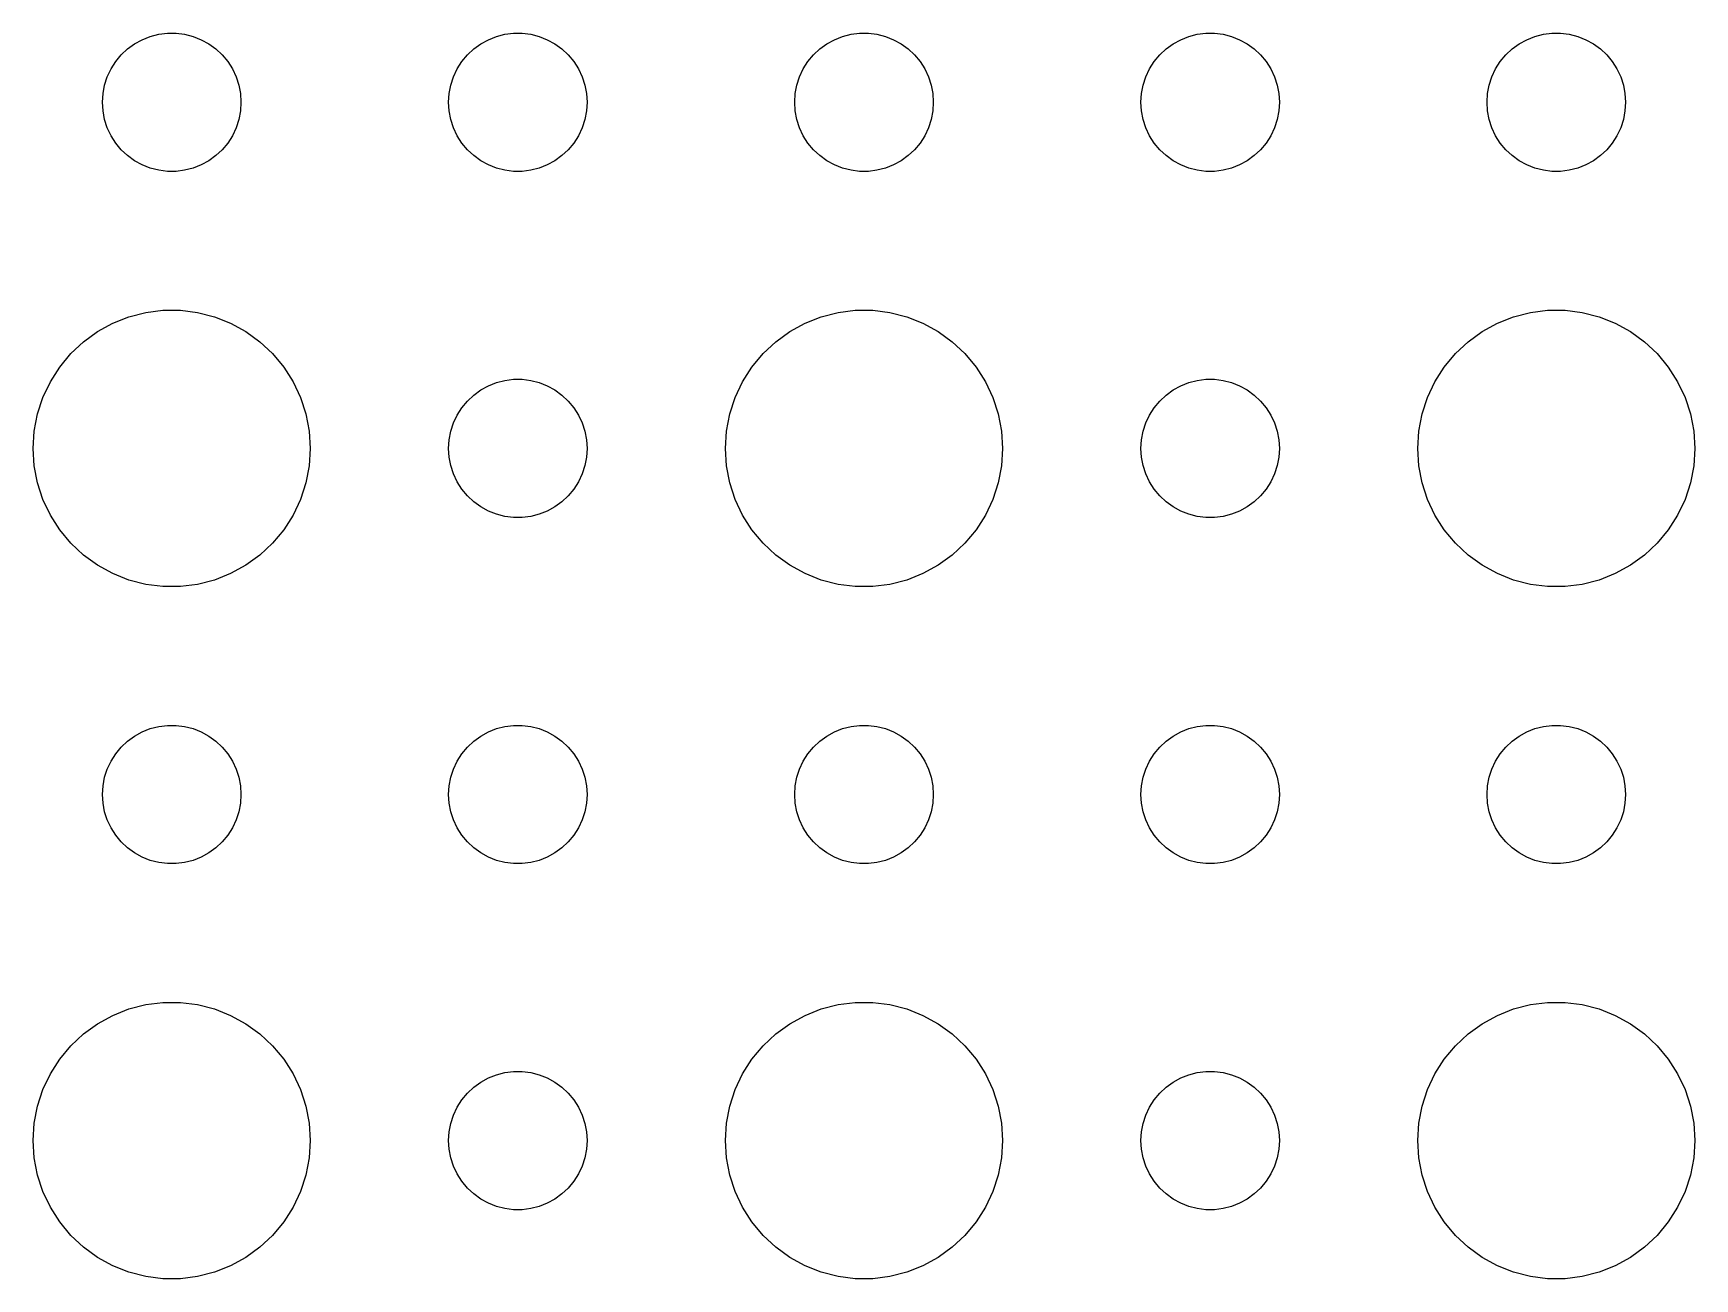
# Model space of a CAD drawing. Header units: metres. Extents: x -134 to 134, y 518 to 1078.
# Drawn here: x -70.5 to -34.5, y 681.01 to 708 of the extents above; entities that cross this region are included whole.
import ezdxf

# ---------------------------------------------------------------- set-up
doc = ezdxf.new("R2010")
doc.units = ezdxf.units.M

msp = doc.modelspace()

# ---------------------------------------------------------------- linework, layer by layer
for p, q in [((-68.4561, 707.656), (-68.3037, 707.766)), ((-68.3037, 707.766), (-68.1387, 707.857)), ((-68.1387, 707.857), (-67.9635, 707.927)), ((-67.9635, 707.927), (-67.7811, 707.973)), ((-67.7811, 707.973), (-67.5942, 707.997)), ((-67.5942, 707.997), (-67.4058, 707.997)), ((-67.4058, 707.997), (-67.2189, 707.973)), ((-67.2189, 707.973), (-67.0365, 707.927)), ((-67.0365, 707.927), (-66.8613, 707.857)), ((-66.8613, 707.857), (-66.6963, 707.766)), ((-66.6963, 707.766), (-66.5439, 707.656)), ((-60.9561, 707.656), (-60.8037, 707.766)), ((-60.8037, 707.766), (-60.6387, 707.857)), ((-60.6387, 707.857), (-60.4635, 707.927)), ((-60.4635, 707.927), (-60.2811, 707.973)), ((-60.2811, 707.973), (-60.0942, 707.997)), ((-60.0942, 707.997), (-59.9058, 707.997)), ((-59.9058, 707.997), (-59.7189, 707.973)), ((-59.7189, 707.973), (-59.5365, 707.927)), ((-59.5365, 707.927), (-59.3613, 707.857)), ((-59.3613, 707.857), (-59.1963, 707.766)), ((-59.1963, 707.766), (-59.0439, 707.656)), ((-53.4561, 707.656), (-53.3037, 707.766)), ((-53.3037, 707.766), (-53.1387, 707.857)), ((-53.1387, 707.857), (-52.9635, 707.927)), ((-52.9635, 707.927), (-52.7811, 707.973)), ((-52.7811, 707.973), (-52.5942, 707.997)), ((-52.5942, 707.997), (-52.4058, 707.997)), ((-52.4058, 707.997), (-52.2189, 707.973)), ((-52.2189, 707.973), (-52.0365, 707.927)), ((-52.0365, 707.927), (-51.8613, 707.857)), ((-51.8613, 707.857), (-51.6963, 707.766)), ((-51.6963, 707.766), (-51.5439, 707.656)), ((-45.9561, 707.656), (-45.8037, 707.766)), ((-45.8037, 707.766), (-45.6387, 707.857)), ((-45.6387, 707.857), (-45.4635, 707.927)), ((-45.4635, 707.927), (-45.2811, 707.973)), ((-45.2811, 707.973), (-45.0942, 707.997)), ((-45.0942, 707.997), (-44.9058, 707.997)), ((-44.9058, 707.997), (-44.7189, 707.973)), ((-44.7189, 707.973), (-44.5365, 707.927)), ((-44.5365, 707.927), (-44.3613, 707.857)), ((-44.3613, 707.857), (-44.1963, 707.766)), ((-44.1963, 707.766), (-44.0439, 707.656)), ((-38.4561, 707.656), (-38.3037, 707.766)), ((-38.3037, 707.766), (-38.1387, 707.857)), ((-38.1387, 707.857), (-37.9635, 707.927)), ((-37.9635, 707.927), (-37.7811, 707.973)), ((-37.7811, 707.973), (-37.5942, 707.997)), ((-37.5942, 707.997), (-37.4058, 707.997)), ((-37.4058, 707.997), (-37.2189, 707.973)), ((-37.2189, 707.973), (-37.0365, 707.927)), ((-37.0365, 707.927), (-36.8613, 707.857)), ((-36.8613, 707.857), (-36.6963, 707.766)), ((-36.6963, 707.766), (-36.5439, 707.656)), ((-68.7135, 707.382), (-68.5934, 707.527)), ((-68.5934, 707.527), (-68.4561, 707.656)), ((-66.5439, 707.656), (-66.4065, 707.527)), ((-66.4065, 707.527), (-66.2865, 707.382)), ((-61.2135, 707.382), (-61.0934, 707.527)), ((-61.0934, 707.527), (-60.9561, 707.656)), ((-59.0439, 707.656), (-58.9065, 707.527)), ((-58.9065, 707.527), (-58.7865, 707.382)), ((-53.7135, 707.382), (-53.5934, 707.527)), ((-53.5934, 707.527), (-53.4561, 707.656)), ((-51.5439, 707.656), (-51.4065, 707.527)), ((-51.4065, 707.527), (-51.2865, 707.382)), ((-46.2135, 707.382), (-46.0934, 707.527)), ((-46.0934, 707.527), (-45.9561, 707.656)), ((-44.0439, 707.656), (-43.9065, 707.527)), ((-43.9065, 707.527), (-43.7865, 707.382)), ((-38.7135, 707.382), (-38.5934, 707.527)), ((-38.5934, 707.527), (-38.4561, 707.656)), ((-36.5439, 707.656), (-36.4065, 707.527)), ((-36.4065, 707.527), (-36.2865, 707.382)), ((-68.9529, 706.873), (-68.8947, 707.052)), ((-68.8947, 707.052), (-68.8145, 707.223)), ((-68.8145, 707.223), (-68.7135, 707.382)), ((-66.2865, 707.382), (-66.1855, 707.223)), ((-66.1855, 707.223), (-66.1053, 707.052)), ((-66.1053, 707.052), (-66.0471, 706.873)), ((-61.4529, 706.873), (-61.3947, 707.052)), ((-61.3947, 707.052), (-61.3145, 707.223)), ((-61.3145, 707.223), (-61.2135, 707.382)), ((-58.7865, 707.382), (-58.6855, 707.223)), ((-58.6855, 707.223), (-58.6053, 707.052)), ((-58.6053, 707.052), (-58.5471, 706.873)), ((-53.9529, 706.873), (-53.8947, 707.052)), ((-53.8947, 707.052), (-53.8145, 707.223)), ((-53.8145, 707.223), (-53.7135, 707.382)), ((-51.2865, 707.382), (-51.1855, 707.223)), ((-51.1855, 707.223), (-51.1053, 707.052)), ((-51.1053, 707.052), (-51.0471, 706.873)), ((-46.4529, 706.873), (-46.3947, 707.052)), ((-46.3947, 707.052), (-46.3145, 707.223)), ((-46.3145, 707.223), (-46.2135, 707.382)), ((-43.7865, 707.382), (-43.6855, 707.223)), ((-43.6855, 707.223), (-43.6053, 707.052)), ((-43.6053, 707.052), (-43.5471, 706.873)), ((-38.9529, 706.873), (-38.8947, 707.052)), ((-38.8947, 707.052), (-38.8145, 707.223)), ((-38.8145, 707.223), (-38.7135, 707.382)), ((-36.2865, 707.382), (-36.1855, 707.223)), ((-36.1855, 707.223), (-36.1053, 707.052)), ((-36.1053, 707.052), (-36.0471, 706.873)), ((-69, 706.5), (-68.9882, 706.688)), ((-68.9882, 706.688), (-68.9529, 706.873)), ((-66.0471, 706.873), (-66.0118, 706.688)), ((-66.0118, 706.688), (-66, 706.5)), ((-61.5, 706.5), (-61.4882, 706.688)), ((-61.4882, 706.688), (-61.4529, 706.873)), ((-58.5471, 706.873), (-58.5118, 706.688)), ((-58.5118, 706.688), (-58.5, 706.5)), ((-54, 706.5), (-53.9882, 706.688)), ((-53.9882, 706.688), (-53.9529, 706.873)), ((-51.0471, 706.873), (-51.0118, 706.688)), ((-51.0118, 706.688), (-51, 706.5)), ((-46.5, 706.5), (-46.4882, 706.688)), ((-46.4882, 706.688), (-46.4529, 706.873)), ((-43.5471, 706.873), (-43.5118, 706.688)), ((-43.5118, 706.688), (-43.5, 706.5)), ((-39, 706.5), (-38.9882, 706.688)), ((-38.9882, 706.688), (-38.9529, 706.873)), ((-36.0471, 706.873), (-36.0118, 706.688)), ((-36.0118, 706.688), (-36, 706.5)), ((-68.9882, 706.312), (-69, 706.5)), ((-66, 706.5), (-66.0118, 706.312)), ((-61.4882, 706.312), (-61.5, 706.5)), ((-58.5, 706.5), (-58.5118, 706.312)), ((-53.9882, 706.312), (-54, 706.5)), ((-51, 706.5), (-51.0118, 706.312)), ((-46.4882, 706.312), (-46.5, 706.5)), ((-43.5, 706.5), (-43.5118, 706.312)), ((-38.9882, 706.312), (-39, 706.5)), ((-36, 706.5), (-36.0118, 706.312)), ((-68.9529, 706.127), (-68.9882, 706.312)), ((-68.8947, 705.948), (-68.9529, 706.127)), ((-66.0471, 706.127), (-66.1053, 705.948)), ((-66.0118, 706.312), (-66.0471, 706.127)), ((-61.4529, 706.127), (-61.4882, 706.312)), ((-61.3947, 705.948), (-61.4529, 706.127)), ((-58.5471, 706.127), (-58.6053, 705.948)), ((-58.5118, 706.312), (-58.5471, 706.127)), ((-53.9529, 706.127), (-53.9882, 706.312)), ((-53.8947, 705.948), (-53.9529, 706.127)), ((-51.0471, 706.127), (-51.1053, 705.948)), ((-51.0118, 706.312), (-51.0471, 706.127)), ((-46.4529, 706.127), (-46.4882, 706.312)), ((-46.3947, 705.948), (-46.4529, 706.127)), ((-43.5471, 706.127), (-43.6053, 705.948)), ((-43.5118, 706.312), (-43.5471, 706.127)), ((-38.9529, 706.127), (-38.9882, 706.312)), ((-38.8947, 705.948), (-38.9529, 706.127)), ((-36.0471, 706.127), (-36.1053, 705.948)), ((-36.0118, 706.312), (-36.0471, 706.127)), ((-68.8145, 705.777), (-68.8947, 705.948)), ((-68.7135, 705.618), (-68.8145, 705.777)), ((-68.5934, 705.473), (-68.7135, 705.618)), ((-66.2865, 705.618), (-66.4065, 705.473)), ((-66.1855, 705.777), (-66.2865, 705.618)), ((-66.1053, 705.948), (-66.1855, 705.777)), ((-61.3145, 705.777), (-61.3947, 705.948)), ((-61.2135, 705.618), (-61.3145, 705.777)), ((-61.0934, 705.473), (-61.2135, 705.618)), ((-58.7865, 705.618), (-58.9065, 705.473)), ((-58.6855, 705.777), (-58.7865, 705.618)), ((-58.6053, 705.948), (-58.6855, 705.777)), ((-53.8145, 705.777), (-53.8947, 705.948)), ((-53.7135, 705.618), (-53.8145, 705.777)), ((-53.5934, 705.473), (-53.7135, 705.618)), ((-51.2865, 705.618), (-51.4065, 705.473)), ((-51.1855, 705.777), (-51.2865, 705.618)), ((-51.1053, 705.948), (-51.1855, 705.777)), ((-46.3145, 705.777), (-46.3947, 705.948)), ((-46.2135, 705.618), (-46.3145, 705.777)), ((-46.0934, 705.473), (-46.2135, 705.618)), ((-43.7865, 705.618), (-43.9065, 705.473)), ((-43.6855, 705.777), (-43.7865, 705.618)), ((-43.6053, 705.948), (-43.6855, 705.777)), ((-38.8145, 705.777), (-38.8947, 705.948)), ((-38.7135, 705.618), (-38.8145, 705.777)), ((-38.5934, 705.473), (-38.7135, 705.618)), ((-36.2865, 705.618), (-36.4065, 705.473)), ((-36.1855, 705.777), (-36.2865, 705.618)), ((-36.1053, 705.948), (-36.1855, 705.777)), ((-68.4561, 705.344), (-68.5934, 705.473)), ((-68.3037, 705.234), (-68.4561, 705.344)), ((-66.5439, 705.344), (-66.6963, 705.234)), ((-66.4065, 705.473), (-66.5439, 705.344)), ((-60.9561, 705.344), (-61.0934, 705.473)), ((-60.8037, 705.234), (-60.9561, 705.344)), ((-59.0439, 705.344), (-59.1963, 705.234)), ((-58.9065, 705.473), (-59.0439, 705.344)), ((-53.4561, 705.344), (-53.5934, 705.473)), ((-53.3037, 705.234), (-53.4561, 705.344)), ((-51.5439, 705.344), (-51.6963, 705.234)), ((-51.4065, 705.473), (-51.5439, 705.344)), ((-45.9561, 705.344), (-46.0934, 705.473)), ((-45.8037, 705.234), (-45.9561, 705.344)), ((-44.0439, 705.344), (-44.1963, 705.234)), ((-43.9065, 705.473), (-44.0439, 705.344)), ((-38.4561, 705.344), (-38.5934, 705.473)), ((-38.3037, 705.234), (-38.4561, 705.344)), ((-36.5439, 705.344), (-36.6963, 705.234)), ((-36.4065, 705.473), (-36.5439, 705.344)), ((-68.1387, 705.143), (-68.3037, 705.234)), ((-67.9635, 705.073), (-68.1387, 705.143)), ((-67.7811, 705.027), (-67.9635, 705.073)), ((-67.5942, 705.003), (-67.7811, 705.027)), ((-67.4058, 705.003), (-67.5942, 705.003)), ((-67.2189, 705.027), (-67.4058, 705.003)), ((-67.0365, 705.073), (-67.2189, 705.027)), ((-66.8613, 705.143), (-67.0365, 705.073)), ((-66.6963, 705.234), (-66.8613, 705.143)), ((-60.6387, 705.143), (-60.8037, 705.234)), ((-60.4635, 705.073), (-60.6387, 705.143)), ((-60.2811, 705.027), (-60.4635, 705.073)), ((-60.0942, 705.003), (-60.2811, 705.027)), ((-59.9058, 705.003), (-60.0942, 705.003)), ((-59.7189, 705.027), (-59.9058, 705.003)), ((-59.5365, 705.073), (-59.7189, 705.027)), ((-59.3613, 705.143), (-59.5365, 705.073)), ((-59.1963, 705.234), (-59.3613, 705.143)), ((-53.1387, 705.143), (-53.3037, 705.234)), ((-52.9635, 705.073), (-53.1387, 705.143)), ((-52.7811, 705.027), (-52.9635, 705.073)), ((-52.5942, 705.003), (-52.7811, 705.027)), ((-52.4058, 705.003), (-52.5942, 705.003)), ((-52.2189, 705.027), (-52.4058, 705.003)), ((-52.0365, 705.073), (-52.2189, 705.027)), ((-51.8613, 705.143), (-52.0365, 705.073)), ((-51.6963, 705.234), (-51.8613, 705.143)), ((-45.6387, 705.143), (-45.8037, 705.234)), ((-45.4635, 705.073), (-45.6387, 705.143)), ((-45.2811, 705.027), (-45.4635, 705.073)), ((-45.0942, 705.003), (-45.2811, 705.027)), ((-44.9058, 705.003), (-45.0942, 705.003)), ((-44.7189, 705.027), (-44.9058, 705.003)), ((-44.5365, 705.073), (-44.7189, 705.027)), ((-44.3613, 705.143), (-44.5365, 705.073)), ((-44.1963, 705.234), (-44.3613, 705.143)), ((-38.1387, 705.143), (-38.3037, 705.234)), ((-37.9635, 705.073), (-38.1387, 705.143)), ((-37.7811, 705.027), (-37.9635, 705.073)), ((-37.5942, 705.003), (-37.7811, 705.027)), ((-37.4058, 705.003), (-37.5942, 705.003)), ((-37.2189, 705.027), (-37.4058, 705.003)), ((-37.0365, 705.073), (-37.2189, 705.027)), ((-36.8613, 705.143), (-37.0365, 705.073)), ((-36.6963, 705.234), (-36.8613, 705.143)), ((-69.1075, 701.533), (-68.7773, 701.714)), ((-68.7773, 701.714), (-68.427, 701.853)), ((-68.427, 701.853), (-68.0621, 701.947)), ((-68.0621, 701.947), (-67.6884, 701.994)), ((-67.6884, 701.994), (-67.3116, 701.994)), ((-67.3116, 701.994), (-66.9379, 701.947)), ((-66.9379, 701.947), (-66.573, 701.853)), ((-66.573, 701.853), (-66.2227, 701.714)), ((-66.2227, 701.714), (-65.8925, 701.533)), ((-54.1075, 701.533), (-53.7773, 701.714)), ((-53.7773, 701.714), (-53.427, 701.853)), ((-53.427, 701.853), (-53.0621, 701.947)), ((-53.0621, 701.947), (-52.6884, 701.994)), ((-52.6884, 701.994), (-52.3116, 701.994)), ((-52.3116, 701.994), (-51.9379, 701.947)), ((-51.9379, 701.947), (-51.5729, 701.853)), ((-51.5729, 701.853), (-51.2227, 701.714)), ((-51.2227, 701.714), (-50.8925, 701.533)), ((-39.1075, 701.533), (-38.7773, 701.714)), ((-38.7773, 701.714), (-38.427, 701.853)), ((-38.427, 701.853), (-38.0621, 701.947)), ((-38.0621, 701.947), (-37.6884, 701.994)), ((-37.6884, 701.994), (-37.3116, 701.994)), ((-37.3116, 701.994), (-36.9379, 701.947)), ((-36.9379, 701.947), (-36.5729, 701.853)), ((-36.5729, 701.853), (-36.2227, 701.714)), ((-36.2227, 701.714), (-35.8925, 701.533)), ((-69.6869, 701.054), (-69.4123, 701.312)), ((-69.4123, 701.312), (-69.1075, 701.533)), ((-65.8925, 701.533), (-65.5877, 701.312)), ((-65.5877, 701.312), (-65.3131, 701.054)), ((-54.6869, 701.054), (-54.4123, 701.312)), ((-54.4123, 701.312), (-54.1075, 701.533)), ((-50.8925, 701.533), (-50.5877, 701.312)), ((-50.5877, 701.312), (-50.3131, 701.054)), ((-39.6869, 701.054), (-39.4123, 701.312)), ((-39.4123, 701.312), (-39.1075, 701.533)), ((-35.8925, 701.533), (-35.5877, 701.312)), ((-35.5877, 701.312), (-35.3131, 701.054)), ((-69.927, 700.763), (-69.6869, 701.054)), ((-65.3131, 701.054), (-65.073, 700.763)), ((-54.927, 700.763), (-54.6869, 701.054)), ((-50.3131, 701.054), (-50.0729, 700.763)), ((-39.927, 700.763), (-39.6869, 701.054)), ((-35.3131, 701.054), (-35.0729, 700.763)), ((-70.1289, 700.445), (-69.927, 700.763)), ((-65.073, 700.763), (-64.8711, 700.445)), ((-55.1289, 700.445), (-54.927, 700.763)), ((-50.0729, 700.763), (-49.8711, 700.445)), ((-40.1289, 700.445), (-39.927, 700.763)), ((-35.0729, 700.763), (-34.8711, 700.445)), ((-70.2893, 700.104), (-70.1289, 700.445)), ((-64.8711, 700.445), (-64.7107, 700.104)), ((-60.9561, 700.156), (-60.8037, 700.266)), ((-60.8037, 700.266), (-60.6387, 700.357)), ((-60.6387, 700.357), (-60.4635, 700.427)), ((-60.4635, 700.427), (-60.2811, 700.473)), ((-60.2811, 700.473), (-60.0942, 700.497)), ((-60.0942, 700.497), (-59.9058, 700.497)), ((-59.9058, 700.497), (-59.7189, 700.473)), ((-59.7189, 700.473), (-59.5365, 700.427)), ((-59.5365, 700.427), (-59.3613, 700.357)), ((-59.3613, 700.357), (-59.1963, 700.266)), ((-59.1963, 700.266), (-59.0439, 700.156)), ((-55.2893, 700.104), (-55.1289, 700.445)), ((-49.8711, 700.445), (-49.7107, 700.104)), ((-45.9561, 700.156), (-45.8037, 700.266)), ((-45.8037, 700.266), (-45.6387, 700.357)), ((-45.6387, 700.357), (-45.4635, 700.427)), ((-45.4635, 700.427), (-45.2811, 700.473)), ((-45.2811, 700.473), (-45.0942, 700.497)), ((-45.0942, 700.497), (-44.9058, 700.497)), ((-44.9058, 700.497), (-44.7189, 700.473)), ((-44.7189, 700.473), (-44.5365, 700.427)), ((-44.5365, 700.427), (-44.3613, 700.357)), ((-44.3613, 700.357), (-44.1963, 700.266)), ((-44.1963, 700.266), (-44.0439, 700.156)), ((-40.2893, 700.104), (-40.1289, 700.445)), ((-34.8711, 700.445), (-34.7107, 700.104)), ((-70.4057, 699.746), (-70.2893, 700.104)), ((-64.7107, 700.104), (-64.5943, 699.746)), ((-61.3145, 699.723), (-61.2135, 699.882)), ((-61.2135, 699.882), (-61.0934, 700.027)), ((-61.0934, 700.027), (-60.9561, 700.156)), ((-59.0439, 700.156), (-58.9065, 700.027)), ((-58.9065, 700.027), (-58.7865, 699.882)), ((-58.7865, 699.882), (-58.6855, 699.723)), ((-55.4057, 699.746), (-55.2893, 700.104)), ((-49.7107, 700.104), (-49.5942, 699.746)), ((-46.3145, 699.723), (-46.2135, 699.882)), ((-46.2135, 699.882), (-46.0934, 700.027)), ((-46.0934, 700.027), (-45.9561, 700.156)), ((-44.0439, 700.156), (-43.9065, 700.027)), ((-43.9065, 700.027), (-43.7865, 699.882)), ((-43.7865, 699.882), (-43.6855, 699.723)), ((-40.4057, 699.746), (-40.2893, 700.104)), ((-34.7107, 700.104), (-34.5942, 699.746)), ((-70.4763, 699.376), (-70.4057, 699.746)), ((-64.5943, 699.746), (-64.5237, 699.376)), ((-61.4529, 699.373), (-61.3947, 699.552)), ((-61.3947, 699.552), (-61.3145, 699.723)), ((-58.6855, 699.723), (-58.6053, 699.552)), ((-58.6053, 699.552), (-58.5471, 699.373)), ((-55.4763, 699.376), (-55.4057, 699.746)), ((-49.5942, 699.746), (-49.5237, 699.376)), ((-46.4529, 699.373), (-46.3947, 699.552)), ((-46.3947, 699.552), (-46.3145, 699.723)), ((-43.6855, 699.723), (-43.6053, 699.552)), ((-43.6053, 699.552), (-43.5471, 699.373)), ((-40.4763, 699.376), (-40.4057, 699.746)), ((-34.5942, 699.746), (-34.5237, 699.376)), ((-70.5, 699), (-70.4763, 699.376)), ((-64.5237, 699.376), (-64.5, 699)), ((-61.5, 699), (-61.4882, 699.188)), ((-61.4882, 699.188), (-61.4529, 699.373)), ((-58.5471, 699.373), (-58.5118, 699.188)), ((-58.5118, 699.188), (-58.5, 699)), ((-55.5, 699), (-55.4763, 699.376)), ((-49.5237, 699.376), (-49.5, 699)), ((-46.5, 699), (-46.4882, 699.188)), ((-46.4882, 699.188), (-46.4529, 699.373)), ((-43.5471, 699.373), (-43.5118, 699.188)), ((-43.5118, 699.188), (-43.5, 699)), ((-40.5, 699), (-40.4763, 699.376)), ((-34.5237, 699.376), (-34.5, 699)), ((-70.4763, 698.624), (-70.5, 699)), ((-64.5, 699), (-64.5237, 698.624)), ((-61.4882, 698.812), (-61.5, 699)), ((-61.4529, 698.627), (-61.4882, 698.812)), ((-58.5118, 698.812), (-58.5471, 698.627)), ((-58.5, 699), (-58.5118, 698.812)), ((-55.4763, 698.624), (-55.5, 699)), ((-49.5, 699), (-49.5237, 698.624)), ((-46.4882, 698.812), (-46.5, 699)), ((-46.4529, 698.627), (-46.4882, 698.812)), ((-43.5118, 698.812), (-43.5471, 698.627)), ((-43.5, 699), (-43.5118, 698.812)), ((-40.4763, 698.624), (-40.5, 699)), ((-34.5, 699), (-34.5237, 698.624)), ((-70.4057, 698.254), (-70.4763, 698.624)), ((-64.5237, 698.624), (-64.5943, 698.254)), ((-61.3947, 698.448), (-61.4529, 698.627)), ((-61.3145, 698.277), (-61.3947, 698.448)), ((-58.6053, 698.448), (-58.6855, 698.277)), ((-58.5471, 698.627), (-58.6053, 698.448)), ((-55.4057, 698.254), (-55.4763, 698.624)), ((-49.5237, 698.624), (-49.5942, 698.254)), ((-46.3947, 698.448), (-46.4529, 698.627)), ((-46.3145, 698.277), (-46.3947, 698.448)), ((-43.6053, 698.448), (-43.6855, 698.277)), ((-43.5471, 698.627), (-43.6053, 698.448)), ((-40.4057, 698.254), (-40.4763, 698.624)), ((-34.5237, 698.624), (-34.5942, 698.254)), ((-70.2893, 697.896), (-70.4057, 698.254)), ((-64.5943, 698.254), (-64.7107, 697.896)), ((-61.2135, 698.118), (-61.3145, 698.277)), ((-61.0934, 697.973), (-61.2135, 698.118)), ((-58.7865, 698.118), (-58.9065, 697.973)), ((-58.6855, 698.277), (-58.7865, 698.118)), ((-55.2893, 697.896), (-55.4057, 698.254)), ((-49.5942, 698.254), (-49.7107, 697.896)), ((-46.2135, 698.118), (-46.3145, 698.277)), ((-46.0934, 697.973), (-46.2135, 698.118)), ((-43.7865, 698.118), (-43.9065, 697.973)), ((-43.6855, 698.277), (-43.7865, 698.118)), ((-40.2893, 697.896), (-40.4057, 698.254)), ((-34.5942, 698.254), (-34.7107, 697.896)), ((-70.1289, 697.555), (-70.2893, 697.896)), ((-64.7107, 697.896), (-64.8711, 697.555)), ((-60.9561, 697.844), (-61.0934, 697.973)), ((-60.8037, 697.734), (-60.9561, 697.844)), ((-60.6387, 697.643), (-60.8037, 697.734)), ((-59.1963, 697.734), (-59.3613, 697.643)), ((-59.0439, 697.844), (-59.1963, 697.734)), ((-58.9065, 697.973), (-59.0439, 697.844)), ((-55.1289, 697.555), (-55.2893, 697.896)), ((-49.7107, 697.896), (-49.8711, 697.555)), ((-45.9561, 697.844), (-46.0934, 697.973)), ((-45.8037, 697.734), (-45.9561, 697.844)), ((-45.6387, 697.643), (-45.8037, 697.734)), ((-44.1963, 697.734), (-44.3613, 697.643)), ((-44.0439, 697.844), (-44.1963, 697.734)), ((-43.9065, 697.973), (-44.0439, 697.844)), ((-40.1289, 697.555), (-40.2893, 697.896)), ((-34.7107, 697.896), (-34.8711, 697.555)), ((-69.927, 697.237), (-70.1289, 697.555)), ((-64.8711, 697.555), (-65.073, 697.237)), ((-60.4635, 697.573), (-60.6387, 697.643)), ((-60.2811, 697.527), (-60.4635, 697.573)), ((-60.0942, 697.503), (-60.2811, 697.527)), ((-59.9058, 697.503), (-60.0942, 697.503)), ((-59.7189, 697.527), (-59.9058, 697.503)), ((-59.5365, 697.573), (-59.7189, 697.527)), ((-59.3613, 697.643), (-59.5365, 697.573)), ((-54.927, 697.237), (-55.1289, 697.555)), ((-49.8711, 697.555), (-50.0729, 697.237)), ((-45.4635, 697.573), (-45.6387, 697.643)), ((-45.2811, 697.527), (-45.4635, 697.573)), ((-45.0942, 697.503), (-45.2811, 697.527)), ((-44.9058, 697.503), (-45.0942, 697.503)), ((-44.7189, 697.527), (-44.9058, 697.503)), ((-44.5365, 697.573), (-44.7189, 697.527)), ((-44.3613, 697.643), (-44.5365, 697.573)), ((-39.927, 697.237), (-40.1289, 697.555)), ((-34.8711, 697.555), (-35.0729, 697.237)), ((-69.6869, 696.946), (-69.927, 697.237)), ((-65.073, 697.237), (-65.3131, 696.946)), ((-54.6869, 696.946), (-54.927, 697.237)), ((-50.0729, 697.237), (-50.3131, 696.946)), ((-39.6869, 696.946), (-39.927, 697.237)), ((-35.0729, 697.237), (-35.3131, 696.946)), ((-69.4123, 696.688), (-69.6869, 696.946)), ((-69.1075, 696.467), (-69.4123, 696.688)), ((-65.5877, 696.688), (-65.8925, 696.467)), ((-65.3131, 696.946), (-65.5877, 696.688)), ((-54.4123, 696.688), (-54.6869, 696.946)), ((-54.1075, 696.467), (-54.4123, 696.688)), ((-50.5877, 696.688), (-50.8925, 696.467)), ((-50.3131, 696.946), (-50.5877, 696.688)), ((-39.4123, 696.688), (-39.6869, 696.946)), ((-39.1075, 696.467), (-39.4123, 696.688)), ((-35.5877, 696.688), (-35.8925, 696.467)), ((-35.3131, 696.946), (-35.5877, 696.688)), ((-68.7773, 696.286), (-69.1075, 696.467)), ((-68.427, 696.147), (-68.7773, 696.286)), ((-66.2227, 696.286), (-66.573, 696.147)), ((-65.8925, 696.467), (-66.2227, 696.286)), ((-53.7773, 696.286), (-54.1075, 696.467)), ((-53.427, 696.147), (-53.7773, 696.286)), ((-51.2227, 696.286), (-51.5729, 696.147)), ((-50.8925, 696.467), (-51.2227, 696.286)), ((-38.7773, 696.286), (-39.1075, 696.467)), ((-38.427, 696.147), (-38.7773, 696.286)), ((-36.2227, 696.286), (-36.5729, 696.147)), ((-35.8925, 696.467), (-36.2227, 696.286)), ((-68.0621, 696.053), (-68.427, 696.147)), ((-67.6884, 696.006), (-68.0621, 696.053)), ((-67.3116, 696.006), (-67.6884, 696.006)), ((-66.9379, 696.053), (-67.3116, 696.006)), ((-66.573, 696.147), (-66.9379, 696.053)), ((-53.0621, 696.053), (-53.427, 696.147)), ((-52.6884, 696.006), (-53.0621, 696.053)), ((-52.3116, 696.006), (-52.6884, 696.006)), ((-51.9379, 696.053), (-52.3116, 696.006)), ((-51.5729, 696.147), (-51.9379, 696.053)), ((-38.0621, 696.053), (-38.427, 696.147)), ((-37.6884, 696.006), (-38.0621, 696.053)), ((-37.3116, 696.006), (-37.6884, 696.006)), ((-36.9379, 696.053), (-37.3116, 696.006)), ((-36.5729, 696.147), (-36.9379, 696.053)), ((-68.5934, 692.527), (-68.4561, 692.656)), ((-68.4561, 692.656), (-68.3037, 692.766)), ((-68.3037, 692.766), (-68.1387, 692.857)), ((-68.1387, 692.857), (-67.9635, 692.927)), ((-67.9635, 692.927), (-67.7811, 692.973)), ((-67.7811, 692.973), (-67.5942, 692.997)), ((-67.5942, 692.997), (-67.4058, 692.997)), ((-67.4058, 692.997), (-67.2189, 692.973)), ((-67.2189, 692.973), (-67.0365, 692.927)), ((-67.0365, 692.927), (-66.8613, 692.857)), ((-66.8613, 692.857), (-66.6963, 692.766)), ((-66.6963, 692.766), (-66.5439, 692.656)), ((-66.5439, 692.656), (-66.4065, 692.527)), ((-61.0934, 692.527), (-60.9561, 692.656)), ((-60.9561, 692.656), (-60.8037, 692.766)), ((-60.8037, 692.766), (-60.6387, 692.857)), ((-60.6387, 692.857), (-60.4635, 692.927)), ((-60.4635, 692.927), (-60.2811, 692.973)), ((-60.2811, 692.973), (-60.0942, 692.997)), ((-60.0942, 692.997), (-59.9058, 692.997)), ((-59.9058, 692.997), (-59.7189, 692.973)), ((-59.7189, 692.973), (-59.5365, 692.927)), ((-59.5365, 692.927), (-59.3613, 692.857)), ((-59.3613, 692.857), (-59.1963, 692.766)), ((-59.1963, 692.766), (-59.0439, 692.656)), ((-59.0439, 692.656), (-58.9065, 692.527)), ((-53.5934, 692.527), (-53.4561, 692.656)), ((-53.4561, 692.656), (-53.3037, 692.766)), ((-53.3037, 692.766), (-53.1387, 692.857)), ((-53.1387, 692.857), (-52.9635, 692.927)), ((-52.9635, 692.927), (-52.7811, 692.973)), ((-52.7811, 692.973), (-52.5942, 692.997)), ((-52.5942, 692.997), (-52.4058, 692.997)), ((-52.4058, 692.997), (-52.2189, 692.973)), ((-52.2189, 692.973), (-52.0365, 692.927)), ((-52.0365, 692.927), (-51.8613, 692.857)), ((-51.8613, 692.857), (-51.6963, 692.766)), ((-51.6963, 692.766), (-51.5439, 692.656)), ((-51.5439, 692.656), (-51.4065, 692.527)), ((-46.0934, 692.527), (-45.9561, 692.656)), ((-45.9561, 692.656), (-45.8037, 692.766)), ((-45.8037, 692.766), (-45.6387, 692.857)), ((-45.6387, 692.857), (-45.4635, 692.927)), ((-45.4635, 692.927), (-45.2811, 692.973)), ((-45.2811, 692.973), (-45.0942, 692.997)), ((-45.0942, 692.997), (-44.9058, 692.997)), ((-44.9058, 692.997), (-44.7189, 692.973)), ((-44.7189, 692.973), (-44.5365, 692.927)), ((-44.5365, 692.927), (-44.3613, 692.857)), ((-44.3613, 692.857), (-44.1963, 692.766)), ((-44.1963, 692.766), (-44.0439, 692.656)), ((-44.0439, 692.656), (-43.9065, 692.527)), ((-38.5934, 692.527), (-38.4561, 692.656)), ((-38.4561, 692.656), (-38.3037, 692.766)), ((-38.3037, 692.766), (-38.1387, 692.857)), ((-38.1387, 692.857), (-37.9635, 692.927)), ((-37.9635, 692.927), (-37.7811, 692.973)), ((-37.7811, 692.973), (-37.5942, 692.997)), ((-37.5942, 692.997), (-37.4058, 692.997)), ((-37.4058, 692.997), (-37.2189, 692.973)), ((-37.2189, 692.973), (-37.0365, 692.927)), ((-37.0365, 692.927), (-36.8613, 692.857)), ((-36.8613, 692.857), (-36.6963, 692.766)), ((-36.6963, 692.766), (-36.5439, 692.656)), ((-36.5439, 692.656), (-36.4065, 692.527)), ((-68.8145, 692.223), (-68.7135, 692.382)), ((-68.7135, 692.382), (-68.5934, 692.527)), ((-66.4065, 692.527), (-66.2865, 692.382)), ((-66.2865, 692.382), (-66.1855, 692.223)), ((-61.3145, 692.223), (-61.2135, 692.382)), ((-61.2135, 692.382), (-61.0934, 692.527)), ((-58.9065, 692.527), (-58.7865, 692.382)), ((-58.7865, 692.382), (-58.6855, 692.223)), ((-53.8145, 692.223), (-53.7135, 692.382)), ((-53.7135, 692.382), (-53.5934, 692.527)), ((-51.4065, 692.527), (-51.2865, 692.382)), ((-51.2865, 692.382), (-51.1855, 692.223)), ((-46.3145, 692.223), (-46.2135, 692.382)), ((-46.2135, 692.382), (-46.0934, 692.527)), ((-43.9065, 692.527), (-43.7865, 692.382)), ((-43.7865, 692.382), (-43.6855, 692.223)), ((-38.8145, 692.223), (-38.7135, 692.382)), ((-38.7135, 692.382), (-38.5934, 692.527)), ((-36.4065, 692.527), (-36.2865, 692.382)), ((-36.2865, 692.382), (-36.1855, 692.223)), ((-68.9529, 691.873), (-68.8947, 692.052)), ((-68.8947, 692.052), (-68.8145, 692.223)), ((-66.1855, 692.223), (-66.1053, 692.052)), ((-66.1053, 692.052), (-66.0471, 691.873)), ((-61.4529, 691.873), (-61.3947, 692.052)), ((-61.3947, 692.052), (-61.3145, 692.223)), ((-58.6855, 692.223), (-58.6053, 692.052)), ((-58.6053, 692.052), (-58.5471, 691.873)), ((-53.9529, 691.873), (-53.8947, 692.052)), ((-53.8947, 692.052), (-53.8145, 692.223)), ((-51.1855, 692.223), (-51.1053, 692.052)), ((-51.1053, 692.052), (-51.0471, 691.873)), ((-46.4529, 691.873), (-46.3947, 692.052)), ((-46.3947, 692.052), (-46.3145, 692.223)), ((-43.6855, 692.223), (-43.6053, 692.052)), ((-43.6053, 692.052), (-43.5471, 691.873)), ((-38.9529, 691.873), (-38.8947, 692.052)), ((-38.8947, 692.052), (-38.8145, 692.223)), ((-36.1855, 692.223), (-36.1053, 692.052)), ((-36.1053, 692.052), (-36.0471, 691.873)), ((-69, 691.5), (-68.9882, 691.688)), ((-68.9882, 691.688), (-68.9529, 691.873)), ((-66.0471, 691.873), (-66.0118, 691.688)), ((-66.0118, 691.688), (-66, 691.5)), ((-61.5, 691.5), (-61.4882, 691.688)), ((-61.4882, 691.688), (-61.4529, 691.873)), ((-58.5471, 691.873), (-58.5118, 691.688)), ((-58.5118, 691.688), (-58.5, 691.5)), ((-54, 691.5), (-53.9882, 691.688)), ((-53.9882, 691.688), (-53.9529, 691.873)), ((-51.0471, 691.873), (-51.0118, 691.688)), ((-51.0118, 691.688), (-51, 691.5)), ((-46.5, 691.5), (-46.4882, 691.688)), ((-46.4882, 691.688), (-46.4529, 691.873)), ((-43.5471, 691.873), (-43.5118, 691.688)), ((-43.5118, 691.688), (-43.5, 691.5)), ((-39, 691.5), (-38.9882, 691.688)), ((-38.9882, 691.688), (-38.9529, 691.873)), ((-36.0471, 691.873), (-36.0118, 691.688)), ((-36.0118, 691.688), (-36, 691.5)), ((-68.9882, 691.312), (-69, 691.5)), ((-68.9529, 691.127), (-68.9882, 691.312)), ((-66.0118, 691.312), (-66.0471, 691.127)), ((-66, 691.5), (-66.0118, 691.312)), ((-61.4882, 691.312), (-61.5, 691.5)), ((-61.4529, 691.127), (-61.4882, 691.312)), ((-58.5118, 691.312), (-58.5471, 691.127)), ((-58.5, 691.5), (-58.5118, 691.312)), ((-53.9882, 691.312), (-54, 691.5)), ((-53.9529, 691.127), (-53.9882, 691.312)), ((-51.0118, 691.312), (-51.0471, 691.127)), ((-51, 691.5), (-51.0118, 691.312)), ((-46.4882, 691.312), (-46.5, 691.5)), ((-46.4529, 691.127), (-46.4882, 691.312)), ((-43.5118, 691.312), (-43.5471, 691.127)), ((-43.5, 691.5), (-43.5118, 691.312)), ((-38.9882, 691.312), (-39, 691.5)), ((-38.9529, 691.127), (-38.9882, 691.312)), ((-36.0118, 691.312), (-36.0471, 691.127)), ((-36, 691.5), (-36.0118, 691.312)), ((-68.8947, 690.948), (-68.9529, 691.127)), ((-68.8145, 690.777), (-68.8947, 690.948)), ((-66.1053, 690.948), (-66.1855, 690.777)), ((-66.0471, 691.127), (-66.1053, 690.948)), ((-61.3947, 690.948), (-61.4529, 691.127)), ((-61.3145, 690.777), (-61.3947, 690.948)), ((-58.6053, 690.948), (-58.6855, 690.777)), ((-58.5471, 691.127), (-58.6053, 690.948)), ((-53.8947, 690.948), (-53.9529, 691.127)), ((-53.8145, 690.777), (-53.8947, 690.948)), ((-51.1053, 690.948), (-51.1855, 690.777)), ((-51.0471, 691.127), (-51.1053, 690.948)), ((-46.3947, 690.948), (-46.4529, 691.127)), ((-46.3145, 690.777), (-46.3947, 690.948)), ((-43.6053, 690.948), (-43.6855, 690.777)), ((-43.5471, 691.127), (-43.6053, 690.948)), ((-38.8947, 690.948), (-38.9529, 691.127)), ((-38.8145, 690.777), (-38.8947, 690.948)), ((-36.1053, 690.948), (-36.1855, 690.777)), ((-36.0471, 691.127), (-36.1053, 690.948)), ((-68.7135, 690.618), (-68.8145, 690.777)), ((-68.5934, 690.473), (-68.7135, 690.618)), ((-66.2865, 690.618), (-66.4065, 690.473)), ((-66.1855, 690.777), (-66.2865, 690.618)), ((-61.2135, 690.618), (-61.3145, 690.777)), ((-61.0934, 690.473), (-61.2135, 690.618)), ((-58.7865, 690.618), (-58.9065, 690.473)), ((-58.6855, 690.777), (-58.7865, 690.618)), ((-53.7135, 690.618), (-53.8145, 690.777)), ((-53.5934, 690.473), (-53.7135, 690.618)), ((-51.2865, 690.618), (-51.4065, 690.473)), ((-51.1855, 690.777), (-51.2865, 690.618)), ((-46.2135, 690.618), (-46.3145, 690.777)), ((-46.0934, 690.473), (-46.2135, 690.618)), ((-43.7865, 690.618), (-43.9065, 690.473)), ((-43.6855, 690.777), (-43.7865, 690.618)), ((-38.7135, 690.618), (-38.8145, 690.777)), ((-38.5934, 690.473), (-38.7135, 690.618)), ((-36.2865, 690.618), (-36.4065, 690.473)), ((-36.1855, 690.777), (-36.2865, 690.618)), ((-68.4561, 690.344), (-68.5934, 690.473)), ((-68.3037, 690.234), (-68.4561, 690.344)), ((-68.1387, 690.143), (-68.3037, 690.234)), ((-67.9635, 690.073), (-68.1387, 690.143)), ((-66.8613, 690.143), (-67.0365, 690.073)), ((-66.6963, 690.234), (-66.8613, 690.143)), ((-66.5439, 690.344), (-66.6963, 690.234)), ((-66.4065, 690.473), (-66.5439, 690.344)), ((-60.9561, 690.344), (-61.0934, 690.473)), ((-60.8037, 690.234), (-60.9561, 690.344)), ((-60.6387, 690.143), (-60.8037, 690.234)), ((-60.4635, 690.073), (-60.6387, 690.143)), ((-59.3613, 690.143), (-59.5365, 690.073)), ((-59.1963, 690.234), (-59.3613, 690.143)), ((-59.0439, 690.344), (-59.1963, 690.234)), ((-58.9065, 690.473), (-59.0439, 690.344)), ((-53.4561, 690.344), (-53.5934, 690.473)), ((-53.3037, 690.234), (-53.4561, 690.344)), ((-53.1387, 690.143), (-53.3037, 690.234)), ((-52.9635, 690.073), (-53.1387, 690.143)), ((-51.8613, 690.143), (-52.0365, 690.073)), ((-51.6963, 690.234), (-51.8613, 690.143)), ((-51.5439, 690.344), (-51.6963, 690.234)), ((-51.4065, 690.473), (-51.5439, 690.344)), ((-45.9561, 690.344), (-46.0934, 690.473)), ((-45.8037, 690.234), (-45.9561, 690.344)), ((-45.6387, 690.143), (-45.8037, 690.234)), ((-45.4635, 690.073), (-45.6387, 690.143)), ((-44.3613, 690.143), (-44.5365, 690.073)), ((-44.1963, 690.234), (-44.3613, 690.143)), ((-44.0439, 690.344), (-44.1963, 690.234)), ((-43.9065, 690.473), (-44.0439, 690.344)), ((-38.4561, 690.344), (-38.5934, 690.473)), ((-38.3037, 690.234), (-38.4561, 690.344)), ((-38.1387, 690.143), (-38.3037, 690.234)), ((-37.9635, 690.073), (-38.1387, 690.143)), ((-36.8613, 690.143), (-37.0365, 690.073)), ((-36.6963, 690.234), (-36.8613, 690.143)), ((-36.5439, 690.344), (-36.6963, 690.234)), ((-36.4065, 690.473), (-36.5439, 690.344)), ((-67.7811, 690.027), (-67.9635, 690.073)), ((-67.5942, 690.003), (-67.7811, 690.027)), ((-67.4058, 690.003), (-67.5942, 690.003)), ((-67.2189, 690.027), (-67.4058, 690.003)), ((-67.0365, 690.073), (-67.2189, 690.027)), ((-60.2811, 690.027), (-60.4635, 690.073)), ((-60.0942, 690.003), (-60.2811, 690.027)), ((-59.9058, 690.003), (-60.0942, 690.003)), ((-59.7189, 690.027), (-59.9058, 690.003)), ((-59.5365, 690.073), (-59.7189, 690.027)), ((-52.7811, 690.027), (-52.9635, 690.073)), ((-52.5942, 690.003), (-52.7811, 690.027)), ((-52.4058, 690.003), (-52.5942, 690.003)), ((-52.2189, 690.027), (-52.4058, 690.003)), ((-52.0365, 690.073), (-52.2189, 690.027)), ((-45.2811, 690.027), (-45.4635, 690.073)), ((-45.0942, 690.003), (-45.2811, 690.027)), ((-44.9058, 690.003), (-45.0942, 690.003)), ((-44.7189, 690.027), (-44.9058, 690.003)), ((-44.5365, 690.073), (-44.7189, 690.027)), ((-37.7811, 690.027), (-37.9635, 690.073)), ((-37.5942, 690.003), (-37.7811, 690.027)), ((-37.4058, 690.003), (-37.5942, 690.003)), ((-37.2189, 690.027), (-37.4058, 690.003)), ((-37.0365, 690.073), (-37.2189, 690.027)), ((-68.427, 686.853), (-68.0621, 686.947)), ((-68.0621, 686.947), (-67.6884, 686.994)), ((-67.6884, 686.994), (-67.3116, 686.994)), ((-67.3116, 686.994), (-66.9379, 686.947)), ((-66.9379, 686.947), (-66.573, 686.853)), ((-53.427, 686.853), (-53.0621, 686.947)), ((-53.0621, 686.947), (-52.6884, 686.994)), ((-52.6884, 686.994), (-52.3116, 686.994)), ((-52.3116, 686.994), (-51.9379, 686.947)), ((-51.9379, 686.947), (-51.5729, 686.853)), ((-38.427, 686.853), (-38.0621, 686.947)), ((-38.0621, 686.947), (-37.6884, 686.994)), ((-37.6884, 686.994), (-37.3116, 686.994)), ((-37.3116, 686.994), (-36.9379, 686.947)), ((-36.9379, 686.947), (-36.5729, 686.853)), ((-69.4123, 686.312), (-69.1075, 686.533)), ((-69.1075, 686.533), (-68.7773, 686.714)), ((-68.7773, 686.714), (-68.427, 686.853)), ((-66.573, 686.853), (-66.2227, 686.714)), ((-66.2227, 686.714), (-65.8925, 686.533)), ((-65.8925, 686.533), (-65.5877, 686.312)), ((-54.4123, 686.312), (-54.1075, 686.533)), ((-54.1075, 686.533), (-53.7773, 686.714)), ((-53.7773, 686.714), (-53.427, 686.853)), ((-51.5729, 686.853), (-51.2227, 686.714)), ((-51.2227, 686.714), (-50.8925, 686.533)), ((-50.8925, 686.533), (-50.5877, 686.312)), ((-39.4123, 686.312), (-39.1075, 686.533)), ((-39.1075, 686.533), (-38.7773, 686.714)), ((-38.7773, 686.714), (-38.427, 686.853)), ((-36.5729, 686.853), (-36.2227, 686.714)), ((-36.2227, 686.714), (-35.8925, 686.533)), ((-35.8925, 686.533), (-35.5877, 686.312)), ((-69.6869, 686.054), (-69.4123, 686.312)), ((-65.5877, 686.312), (-65.3131, 686.054)), ((-54.6869, 686.054), (-54.4123, 686.312)), ((-50.5877, 686.312), (-50.3131, 686.054)), ((-39.6869, 686.054), (-39.4123, 686.312)), ((-35.5877, 686.312), (-35.3131, 686.054)), ((-69.927, 685.763), (-69.6869, 686.054)), ((-65.3131, 686.054), (-65.073, 685.763)), ((-54.927, 685.763), (-54.6869, 686.054)), ((-50.3131, 686.054), (-50.0729, 685.763)), ((-39.927, 685.763), (-39.6869, 686.054)), ((-35.3131, 686.054), (-35.0729, 685.763)), ((-70.2893, 685.104), (-70.1289, 685.445)), ((-70.1289, 685.445), (-69.927, 685.763)), ((-65.073, 685.763), (-64.8711, 685.445)), ((-64.8711, 685.445), (-64.7107, 685.104)), ((-60.4635, 685.427), (-60.2811, 685.473)), ((-60.2811, 685.473), (-60.0942, 685.497)), ((-60.0942, 685.497), (-59.9058, 685.497)), ((-59.9058, 685.497), (-59.7189, 685.473)), ((-59.7189, 685.473), (-59.5365, 685.427)), ((-55.2893, 685.104), (-55.1289, 685.445)), ((-55.1289, 685.445), (-54.927, 685.763)), ((-50.0729, 685.763), (-49.8711, 685.445)), ((-49.8711, 685.445), (-49.7107, 685.104)), ((-45.4635, 685.427), (-45.2811, 685.473)), ((-45.2811, 685.473), (-45.0942, 685.497)), ((-45.0942, 685.497), (-44.9058, 685.497)), ((-44.9058, 685.497), (-44.7189, 685.473)), ((-44.7189, 685.473), (-44.5365, 685.427)), ((-40.2893, 685.104), (-40.1289, 685.445)), ((-40.1289, 685.445), (-39.927, 685.763)), ((-35.0729, 685.763), (-34.8711, 685.445)), ((-34.8711, 685.445), (-34.7107, 685.104)), ((-70.4057, 684.746), (-70.2893, 685.104)), ((-64.7107, 685.104), (-64.5943, 684.746)), ((-61.0934, 685.027), (-60.9561, 685.156)), ((-60.9561, 685.156), (-60.8037, 685.266)), ((-60.8037, 685.266), (-60.6387, 685.357)), ((-60.6387, 685.357), (-60.4635, 685.427)), ((-59.5365, 685.427), (-59.3613, 685.357)), ((-59.3613, 685.357), (-59.1963, 685.266)), ((-59.1963, 685.266), (-59.0439, 685.156)), ((-59.0439, 685.156), (-58.9065, 685.027)), ((-55.4057, 684.746), (-55.2893, 685.104)), ((-49.7107, 685.104), (-49.5942, 684.746)), ((-46.0934, 685.027), (-45.9561, 685.156)), ((-45.9561, 685.156), (-45.8037, 685.266)), ((-45.8037, 685.266), (-45.6387, 685.357)), ((-45.6387, 685.357), (-45.4635, 685.427)), ((-44.5365, 685.427), (-44.3613, 685.357)), ((-44.3613, 685.357), (-44.1963, 685.266)), ((-44.1963, 685.266), (-44.0439, 685.156)), ((-44.0439, 685.156), (-43.9065, 685.027)), ((-40.4057, 684.746), (-40.2893, 685.104)), ((-34.7107, 685.104), (-34.5942, 684.746)), ((-70.4763, 684.376), (-70.4057, 684.746)), ((-64.5943, 684.746), (-64.5237, 684.376)), ((-61.3947, 684.552), (-61.3145, 684.723)), ((-61.3145, 684.723), (-61.2135, 684.882)), ((-61.2135, 684.882), (-61.0934, 685.027)), ((-58.9065, 685.027), (-58.7865, 684.882)), ((-58.7865, 684.882), (-58.6855, 684.723)), ((-58.6855, 684.723), (-58.6053, 684.552)), ((-55.4763, 684.376), (-55.4057, 684.746)), ((-49.5942, 684.746), (-49.5237, 684.376)), ((-46.3947, 684.552), (-46.3145, 684.723)), ((-46.3145, 684.723), (-46.2135, 684.882)), ((-46.2135, 684.882), (-46.0934, 685.027)), ((-43.9065, 685.027), (-43.7865, 684.882)), ((-43.7865, 684.882), (-43.6855, 684.723)), ((-43.6855, 684.723), (-43.6053, 684.552)), ((-40.4763, 684.376), (-40.4057, 684.746)), ((-34.5942, 684.746), (-34.5237, 684.376)), ((-70.5, 684), (-70.4763, 684.376)), ((-64.5237, 684.376), (-64.5, 684)), ((-61.4882, 684.188), (-61.4529, 684.373)), ((-61.4529, 684.373), (-61.3947, 684.552)), ((-58.6053, 684.552), (-58.5471, 684.373)), ((-58.5471, 684.373), (-58.5118, 684.188)), ((-55.5, 684), (-55.4763, 684.376)), ((-49.5237, 684.376), (-49.5, 684)), ((-46.4882, 684.188), (-46.4529, 684.373)), ((-46.4529, 684.373), (-46.3947, 684.552)), ((-43.6053, 684.552), (-43.5471, 684.373)), ((-43.5471, 684.373), (-43.5118, 684.188)), ((-40.5, 684), (-40.4763, 684.376)), ((-34.5237, 684.376), (-34.5, 684)), ((-70.4763, 683.624), (-70.5, 684)), ((-64.5, 684), (-64.5237, 683.624)), ((-61.5, 684), (-61.4882, 684.188)), ((-61.4882, 683.812), (-61.5, 684)), ((-58.5118, 684.188), (-58.5, 684)), ((-58.5, 684), (-58.5118, 683.812)), ((-55.4763, 683.624), (-55.5, 684)), ((-49.5, 684), (-49.5237, 683.624)), ((-46.5, 684), (-46.4882, 684.188)), ((-46.4882, 683.812), (-46.5, 684)), ((-43.5118, 684.188), (-43.5, 684)), ((-43.5, 684), (-43.5118, 683.812)), ((-40.4763, 683.624), (-40.5, 684)), ((-34.5, 684), (-34.5237, 683.624)), ((-61.4529, 683.627), (-61.4882, 683.812)), ((-58.5118, 683.812), (-58.5471, 683.627)), ((-46.4529, 683.627), (-46.4882, 683.812)), ((-43.5118, 683.812), (-43.5471, 683.627)), ((-70.4057, 683.254), (-70.4763, 683.624)), ((-64.5237, 683.624), (-64.5943, 683.254)), ((-61.3947, 683.448), (-61.4529, 683.627)), ((-61.3145, 683.277), (-61.3947, 683.448)), ((-58.6053, 683.448), (-58.6855, 683.277)), ((-58.5471, 683.627), (-58.6053, 683.448)), ((-55.4057, 683.254), (-55.4763, 683.624)), ((-49.5237, 683.624), (-49.5942, 683.254)), ((-46.3947, 683.448), (-46.4529, 683.627)), ((-46.3145, 683.277), (-46.3947, 683.448)), ((-43.6053, 683.448), (-43.6855, 683.277)), ((-43.5471, 683.627), (-43.6053, 683.448)), ((-40.4057, 683.254), (-40.4763, 683.624)), ((-34.5237, 683.624), (-34.5942, 683.254)), ((-70.2893, 682.896), (-70.4057, 683.254)), ((-64.5943, 683.254), (-64.7107, 682.896)), ((-61.2135, 683.118), (-61.3145, 683.277)), ((-61.0934, 682.973), (-61.2135, 683.118)), ((-60.9561, 682.844), (-61.0934, 682.973)), ((-58.9065, 682.973), (-59.0439, 682.844)), ((-58.7865, 683.118), (-58.9065, 682.973)), ((-58.6855, 683.277), (-58.7865, 683.118)), ((-55.2893, 682.896), (-55.4057, 683.254)), ((-49.5942, 683.254), (-49.7107, 682.896)), ((-46.2135, 683.118), (-46.3145, 683.277)), ((-46.0934, 682.973), (-46.2135, 683.118)), ((-45.9561, 682.844), (-46.0934, 682.973)), ((-43.9065, 682.973), (-44.0439, 682.844)), ((-43.7865, 683.118), (-43.9065, 682.973)), ((-43.6855, 683.277), (-43.7865, 683.118)), ((-40.2893, 682.896), (-40.4057, 683.254)), ((-34.5942, 683.254), (-34.7107, 682.896)), ((-70.1289, 682.555), (-70.2893, 682.896)), ((-64.7107, 682.896), (-64.8711, 682.555)), ((-60.8037, 682.734), (-60.9561, 682.844)), ((-60.6387, 682.643), (-60.8037, 682.734)), ((-60.4635, 682.573), (-60.6387, 682.643)), ((-60.2811, 682.527), (-60.4635, 682.573)), ((-59.5365, 682.573), (-59.7189, 682.527)), ((-59.3613, 682.643), (-59.5365, 682.573)), ((-59.1963, 682.734), (-59.3613, 682.643)), ((-59.0439, 682.844), (-59.1963, 682.734)), ((-55.1289, 682.555), (-55.2893, 682.896)), ((-49.7107, 682.896), (-49.8711, 682.555)), ((-45.8037, 682.734), (-45.9561, 682.844)), ((-45.6387, 682.643), (-45.8037, 682.734)), ((-45.4635, 682.573), (-45.6387, 682.643)), ((-45.2811, 682.527), (-45.4635, 682.573)), ((-44.5365, 682.573), (-44.7189, 682.527)), ((-44.3613, 682.643), (-44.5365, 682.573)), ((-44.1963, 682.734), (-44.3613, 682.643)), ((-44.0439, 682.844), (-44.1963, 682.734)), ((-40.1289, 682.555), (-40.2893, 682.896)), ((-34.7107, 682.896), (-34.8711, 682.555)), ((-69.927, 682.237), (-70.1289, 682.555)), ((-69.6869, 681.946), (-69.927, 682.237)), ((-65.073, 682.237), (-65.3131, 681.946)), ((-64.8711, 682.555), (-65.073, 682.237)), ((-60.0942, 682.503), (-60.2811, 682.527)), ((-59.9058, 682.503), (-60.0942, 682.503)), ((-59.7189, 682.527), (-59.9058, 682.503)), ((-54.927, 682.237), (-55.1289, 682.555)), ((-54.6869, 681.946), (-54.927, 682.237)), ((-50.0729, 682.237), (-50.3131, 681.946)), ((-49.8711, 682.555), (-50.0729, 682.237)), ((-45.0942, 682.503), (-45.2811, 682.527)), ((-44.9058, 682.503), (-45.0942, 682.503)), ((-44.7189, 682.527), (-44.9058, 682.503)), ((-39.927, 682.237), (-40.1289, 682.555)), ((-39.6869, 681.946), (-39.927, 682.237)), ((-35.0729, 682.237), (-35.3131, 681.946)), ((-34.8711, 682.555), (-35.0729, 682.237)), ((-69.4123, 681.688), (-69.6869, 681.946)), ((-65.3131, 681.946), (-65.5877, 681.688)), ((-54.4123, 681.688), (-54.6869, 681.946)), ((-50.3131, 681.946), (-50.5877, 681.688)), ((-39.4123, 681.688), (-39.6869, 681.946)), ((-35.3131, 681.946), (-35.5877, 681.688)), ((-69.1075, 681.467), (-69.4123, 681.688)), ((-65.5877, 681.688), (-65.8925, 681.467)), ((-54.1075, 681.467), (-54.4123, 681.688)), ((-50.5877, 681.688), (-50.8925, 681.467)), ((-39.1075, 681.467), (-39.4123, 681.688)), ((-35.5877, 681.688), (-35.8925, 681.467)), ((-68.7773, 681.286), (-69.1075, 681.467)), ((-68.427, 681.147), (-68.7773, 681.286)), ((-68.0621, 681.053), (-68.427, 681.147)), ((-66.573, 681.147), (-66.9379, 681.053)), ((-66.2227, 681.286), (-66.573, 681.147)), ((-65.8925, 681.467), (-66.2227, 681.286)), ((-53.7773, 681.286), (-54.1075, 681.467)), ((-53.427, 681.147), (-53.7773, 681.286)), ((-53.0621, 681.053), (-53.427, 681.147)), ((-51.5729, 681.147), (-51.9379, 681.053)), ((-51.2227, 681.286), (-51.5729, 681.147)), ((-50.8925, 681.467), (-51.2227, 681.286)), ((-38.7773, 681.286), (-39.1075, 681.467)), ((-38.427, 681.147), (-38.7773, 681.286)), ((-38.0621, 681.053), (-38.427, 681.147)), ((-36.5729, 681.147), (-36.9379, 681.053)), ((-36.2227, 681.286), (-36.5729, 681.147)), ((-35.8925, 681.467), (-36.2227, 681.286)), ((-67.6884, 681.006), (-68.0621, 681.053)), ((-67.3116, 681.006), (-67.6884, 681.006)), ((-66.9379, 681.053), (-67.3116, 681.006)), ((-52.6884, 681.006), (-53.0621, 681.053)), ((-52.3116, 681.006), (-52.6884, 681.006)), ((-51.9379, 681.053), (-52.3116, 681.006)), ((-37.6884, 681.006), (-38.0621, 681.053)), ((-37.3116, 681.006), (-37.6884, 681.006)), ((-36.9379, 681.053), (-37.3116, 681.006))]:
    msp.add_line(p, q)

doc.saveas('drawing.dxf')
